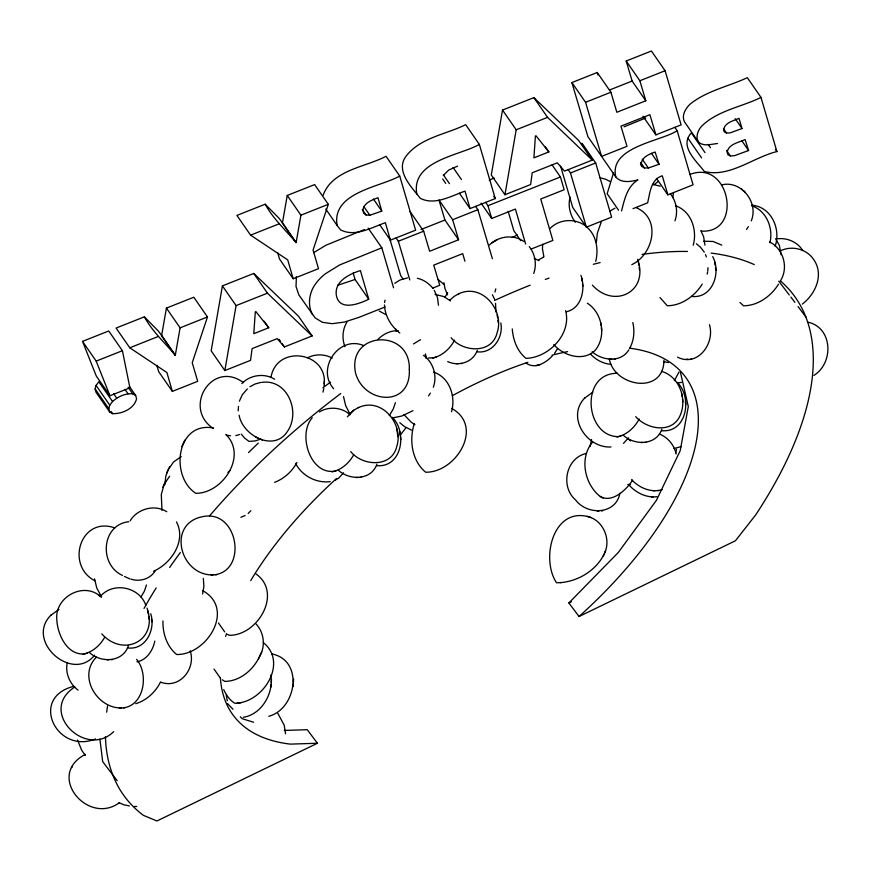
<?xml version="1.0" encoding="UTF-8"?>
<svg xmlns="http://www.w3.org/2000/svg" width="872" height="872" viewBox="0 0 872 872"><rect width="100%" height="100%" fill="white"/><g stroke="black" fill="none" stroke-linecap="round" stroke-linejoin="round"><path stroke-width="1.31" d="M162.977 620.984C162.563 633.246 166.89 646.599 176.656 654.501C206.828 655.21 235.713 608.939 202.74 590.693M147.008 608.078C158.628 640.386 123.661 658.077 101.795 633.9M150.714 613.746C155.892 629.094 145.94 650.316 127.704 647.951M358.25 407.682C381.696 396.477 404.139 424.272 396.727 446.508C391.79 468.057 362.349 466.237 350.729 451.598M392.302 417.317C407.573 432.109 402.123 467.981 376.639 465.648M458.661 293.842C481.987 282.659 504.735 310.367 497.138 332.657C492.2 354.217 462.76 352.386 451.14 337.747M580.937 275.367C585.635 288.414 582.071 308.11 566.582 311.718M587.325 303.205C602.421 312.776 606.683 336.581 595.096 350.457C583.292 361.913 563.508 355.852 553.785 344.582M637.596 259.322C649.215 291.619 614.248 309.32 592.382 285.144M661.608 371.407C680.705 376.78 688.477 402.515 678.405 418.767C668.552 433.657 645.945 428.348 635.699 416.653M677.272 382.372C692.542 397.163 687.092 433.035 661.608 430.703M712.707 256.63C721.427 272.369 712.544 298.922 691.703 296.415M238.198 410.854L238.492 406.396M717.471 143.52C711.683 144.054 703.105 147.008 698.232 141.678L684.564 121.949C681.097 115.42 685.828 107.834 690.82 103.55C707.323 90.634 728.654 86.393 747.326 77.673L760.994 97.402L776.908 151.575C753.343 157.265 729.788 177.79 704.413 171.533C696.499 160.939 678.841 146.333 691.354 132.882L705.023 152.611M495.961 311.98L495.525 303.293M707.824 270.941L707.977 267.704M164.95 484.505L165.756 476.232L167.936 470.357M596.35 242.34L597.331 233.282L601.429 221.412M243.343 717.285C261.916 714.43 274.081 692.695 270.712 675.081M268.783 716.304C296.556 708.871 304.175 660.3 271.835 653.935M324.002 385.86C329.322 351.994 276.62 343.612 270.963 377.423M270.93 687.125L271.148 684.389M271.301 682.307L271.519 679.55M293.047 686.678L293.265 683.942M293.417 681.85L293.635 679.103M324.144 383.778L324.362 381.031M172.351 391.375L166.901 372.529L129.764 347.786L116.085 328.057L144.349 316.852C152.306 331.393 164.95 343.001 175.316 355.155L161.636 335.426L166.421 308.099L193.802 297.232L207.471 316.961L192.232 362.741L197.693 381.315L172.351 391.375L158.682 371.646L156.862 365.357M175.316 355.155L180.09 327.828L166.421 308.099M293.177 278.735L287.727 259.889L250.591 235.146L236.912 215.417L265.175 204.212C273.132 218.752 285.776 230.361 296.142 242.514L282.463 222.785L287.248 195.459L314.628 184.591L328.297 204.321L313.059 250.101L318.52 268.674L293.177 278.735L279.509 259.006L277.688 252.727M296.142 242.514L300.916 215.188L287.248 195.459M296.404 276.686L296.022 286.463L298.845 294.867L315.119 317.877L322.378 322.302L332.199 323.686L344.375 322.062L358.675 317.463L385.13 306.966M663.963 360.223C663.712 395.408 614.237 386.645 609.288 358.926M590.05 446.551L591.554 439.564M542.733 244.225L542.428 248.64L543.823 256.379M672.781 197.595L673.489 193.159M769.943 242.798C773.464 228.257 766.608 210.795 751.762 205.781M570.125 197.148C567.694 205.825 570.135 215.09 575.302 222.284M222.415 285.885L211.177 350.817L224.845 370.546L250.537 360.365L252.095 348.615L277.198 338.652L284.403 346.925L312.132 335.927L298.464 316.198L253.763 273.448L222.415 285.885L236.083 305.614L224.845 370.546M202.62 594.017L203.885 586.344L203.318 578.365M502.523 110.068L491.285 175L504.953 194.729L530.645 184.537L532.203 172.787L557.306 162.835L564.511 171.108L592.252 160.11L578.572 140.381L533.882 97.631L502.523 110.068L516.191 129.797L504.953 194.729M451.554 411.715C455.893 396.586 449.658 377.543 433.798 372.191M595.718 261.415C598.748 249.37 596.481 234.786 586.289 226.698M693.196 245.261C697.535 230.121 691.3 211.089 675.44 205.738M707.17 274.102L707.606 271.999M154.813 641.04C152.927 650.327 146.888 660.039 136.915 661.87M384.519 302.54L385.053 300.153M67.275 662.557C65.019 672.879 69.64 683.921 78.055 690.166M322.967 392.128L323.785 388.607M604.688 552.892C610.88 539.67 603.686 521.739 589.679 517.107M675.637 452.732L676.563 449.309M775.11 246.329C781.159 229.249 771.415 206.773 751.904 205.203M146.474 585.003L144.36 591.216L140.97 596.993M395.398 402.701L393.294 408.913L389.315 415.661M494.947 292.033L495.808 288.85M109.676 411.987L96.007 392.258L95.103 388.934L96.084 385.424L98.852 381.794L112.532 401.523L109.763 405.153L108.771 408.663L109.676 411.987L112.63 413.666C122.178 413.949 134.103 408.794 136.588 398.809L135.672 395.507L129.59 386.743M164.089 484.56L161.298 494.533L161.974 510.447M213.575 428.021C176.111 420.98 169.833 476.755 195.851 493.334C222.72 493.367 247.768 455.707 225.783 434.409M621.572 210.926C624.407 199.568 627.219 186.488 637.912 179.926C630.783 181.649 621.213 183.403 615.85 177.005L602.171 157.276M433.319 387.266C437.461 375.985 433.362 362.229 423.432 355.34M533.719 273.416C536.934 264.521 535.223 253.992 529.26 246.645M674.961 220.801C678.176 211.918 676.465 201.388 670.503 194.042M751.283 220.845C758.814 202.675 741.462 180.177 721.842 184.831M260.085 655.461C265.644 645.585 263.856 632.233 256.106 624.014M414.32 423.552C408.99 439.935 411.813 460.721 425.591 472.199C455.762 472.907 484.647 426.637 451.674 408.39M85.391 754.378C45.398 774.837 87.592 825.719 119.126 802.883M619.894 493.269C615.915 514.829 587.161 515.548 575.574 499.918C560.064 486.707 565.95 457.876 586.322 453.418M323.098 195.328C332.254 169.768 365.542 167.25 386.034 156.273L399.714 176.002L415.617 230.164L390.394 240.171L379.767 224.823M613.616 172.514L607.163 193.748L618.564 210.196M679.092 371.941L674.285 380.715M239.375 401.175L242.34 394.678L247.354 388.934M591.107 517.608C553.949 504.419 540.084 557.884 556.5 582.769C575.836 582.769 595.554 571.552 604.176 554.069M603.271 556.194L605.582 550.788M128.435 645.476C123.29 662.448 100.781 663.363 89.26 652.387M376.878 464.231C371.243 480.516 349.367 480.614 338.194 470.084M477.278 350.381C473.169 362.262 458.65 366.796 447.707 361.575M629.824 348.037C634.064 340.309 634.783 331.033 632.821 322.52M661.837 429.286C656.213 445.57 634.336 445.668 623.164 435.128M168.307 469.594L173.474 462.051L181.245 456.59M164.459 483.786L169.626 476.254M184.799 440.207L181.779 446.638M166.607 473.213L169.615 466.793M162.759 487.415L165.767 480.984M222.393 679.833L224.758 681.381C240.28 681.403 253.916 669.238 260.009 655.635M258.341 659.167L261.785 651.842M346.925 322.128C342.423 329.431 341.868 338.728 344.941 346.664M445.058 297.156L447.641 292.687M780.342 280.98C788.833 268.031 783.568 248.749 769.638 241.969M160.426 682.177C155.467 692.161 146.463 700.478 135.705 703.715M296.905 462.454C292.196 471.447 284.098 478.695 274.615 482.336M104.749 637.181C100.498 644.8 93.435 651.384 84.922 653.76M353.683 454.879C349.432 462.498 342.369 469.082 333.856 471.458M454.628 340.069C450.399 348.124 443.14 355.122 434.256 357.607M557.535 348.658L554.538 353.389M639.187 418.974C634.969 427.018 627.698 434.027 618.815 436.512M405.742 428.119L400.019 435.368M71.689 767.654L72.147 766.913M632.56 480.221C626.27 490.14 610.4 504.997 598.552 495.143C584.207 482.456 579.499 457.179 592.644 442.071M428.566 395.91L430.387 393.076M746.53 229.489L748.35 226.655M702.243 284.119C694.81 295.99 681.675 305.745 667.244 305.734L659.995 297.57M778.554 284.163C771.131 296.033 757.997 305.778 743.554 305.778L740.012 302.508M130.157 520.769C137.482 508.736 154.758 503.983 166.803 511.744M443.325 175.468L448.709 170.051L457.593 166.116M312.252 417.775C297.188 434.463 310.606 476.613 335.982 470.891M51.023 615.076C24.612 641.018 72.594 683.212 94.623 655.112M347.361 416.805L353.727 410.243L358.774 407.398M343.557 472.809L338.532 478.281L335.24 480.134M584.916 397.828C565.95 416.903 586.78 448.415 610.989 446.965M628.527 437.864L623.502 443.336M155.292 570.713C150.42 578.932 139.967 582.093 131.073 579.161M96.509 657.117C77.434 675.702 96.901 708.413 121.154 707.933M628.865 349.759C621.115 362.948 602.312 360.823 592.121 351.776M248.182 513.466L250.82 510.741M113.72 731.608C85.718 759.272 37.125 711.094 74.872 686.962M780.604 281.078A418.08 193.224 -36.9 0 1 755.544 515.101L735.423 540.771L579.041 616.515L568.882 602.966L618.379 552.39L656.354 500.452L680.204 450.704L688.313 406.526L680.433 372.268M227.963 472.428L229.914 470.531M248.52 452.568L258.308 443.107M813.925 375.407C833.97 362.959 832.76 327.796 808.224 322.248M552.292 355.95C545.959 362.719 534.961 369.586 526.121 363.112M802.36 304.077C815.342 294.191 824.084 275.051 814.067 260.129C807.243 249.065 792.07 245.13 780.549 250.798M377.99 339.415C383.233 333.954 390.558 330.477 398.199 330.673M100.89 595.979L100.433 596.383C113.098 581.33 139.716 586.976 145.809 605.353M450.235 299.826L449.778 300.23L454.138 296.393L459.173 293.548M50.565 615.479L58.958 609.375M349.367 414.08L353.716 410.254M584.458 398.232L592.851 392.128M241.827 383.549C250.122 374.916 264.423 372.78 274.615 379.255M489.443 244.999C498.315 236.116 513.477 234.056 523.843 241.49M112.532 401.523C117.993 396.673 125.252 393.163 132.697 393.795L135.672 395.507M550.199 228.344C559.148 219.21 574.234 218.087 584.665 225.292M322.945 387.778L330.466 382.121M653.837 184.788L658.36 181.398M631.797 264.652C653.433 254.439 661.488 218.807 636.582 207.852M313.724 252.618L325.921 245.239L364.442 229.543M249.959 386.765L255.038 384.007L260.663 382.47M512.213 237.489L517.423 234.971M394.711 283.302L400.161 279.956L407.606 277.863M492.015 242.819L494.74 241.141M494.893 241.032L497.411 239.495M412.968 410.668L401.785 416.042L392.989 417.83M609.648 211.297L615 208.168M307.598 357.825C315.119 353.749 324.744 353.978 332.21 358.109M538.722 259.834L543.768 256.989L543.256 257.273M319.403 411.922C328.788 406.134 341.966 407.191 350.053 414.789M568.882 602.966L571.323 601.789M284.272 730.442L307.249 729.701L317.408 743.249L156.905 820.988L143.379 815.331A418.08 193.224 -36.9 0 1 105.436 736.677M245.087 515.548L240.912 517.281M624.036 126.832L645.781 117.96M153.526 571.269C171.272 563.476 186.532 540.956 176.482 521.925M260.194 439.27L255.224 440.938L249.032 441.406L244.552 438.027L241.272 434.114M655.897 134.866L649.902 114.679L620.94 126.168L626.99 146.322L601.593 156.404L587.913 136.675L571.89 82.557L597.233 72.496L610.901 92.225L616.842 112.27L645.803 100.781L639.863 80.747L626.194 61.007L651.417 51.012L665.085 70.741L681.119 124.86L655.897 134.866L642.98 116.227M609.463 90.045L632.135 81.052L645.803 100.781M250.591 235.146L278.844 223.941M300.916 215.188L328.297 204.321M399.714 176.002C380.748 187.033 331.153 192.287 337.17 225.521L340.571 229.859C355.22 237.424 371.418 227.494 385.37 222.72L390.394 240.171M479.349 144.414C460.383 155.434 410.799 160.699 416.816 193.933L420.217 198.271C434.866 205.836 451.053 195.906 465.005 191.132L470.041 208.582L495.263 198.576L479.349 144.414L465.681 124.674C446.17 134.343 421.143 137.449 406.701 155.39C395.681 168.547 408.216 183.469 416.816 193.933M516.191 129.797L547.551 117.36L592.252 160.11M571.89 82.557L585.559 102.286L610.901 92.225M639.863 80.747L665.085 70.741M265.175 204.212L278.909 218.12L282.463 222.785M381.783 211.111L369.837 215.253L366.055 214.97L363.657 213.204L362.937 210.108C363.875 202.74 371.995 200.07 377.958 197.704L381.783 211.111L373.423 199.056M548.859 151.924L533.904 157.854L535.408 136.01L535.997 135.781L548.859 151.924L545.055 146.452M82.513 341.377L108.728 330.978L122.407 350.708L129.917 387.833L109.948 395.757L96.28 376.028L82.513 341.377L96.182 361.106L109.948 395.757M489.29 180.024L494.293 178.041M420.991 229.51L444.916 220.027L458.585 239.756L429.623 251.245L423.683 231.2L410.014 211.471M96.182 361.106L122.407 350.708M129.764 347.786L158.017 336.581M180.09 327.828L207.471 316.961M236.083 305.614L267.442 293.177L312.132 335.927M393.566 287.782L381.827 247.812L339.59 264.968L325.191 273.906A31.981 17.963 -34.7 0 0 312.187 289.635C308.797 297.472 308.252 306.977 312.525 314.596M396.073 237.969L398.351 241.25L423.683 231.2M444.916 220.027L438.976 199.982L452.644 219.711L477.878 209.705L492.375 258.679M485.693 202.413L487.971 205.705L560.434 176.962L564.162 189.736L540.749 199.023L552.87 240.432L531.157 249.054M568.195 169.691L570.473 172.983L595.696 162.977L611.61 217.139L586.387 227.145L572.719 207.416L560.598 166.149M656.453 178.389L667.843 194.838L693.066 184.831L677.152 130.669C661.946 141.177 608.503 146.67 615.85 177.005M760.994 97.402C741.44 107.136 717.264 110.472 701.295 126.516C698.014 130.593 695.409 136.719 698.232 141.678M144.349 316.852L158.083 330.761L161.636 335.426M481.061 203.132L491.699 218.48L515.407 209.073L525.642 244.018M368.725 299.227L360.387 270.571C349.062 274.179 333.584 281.58 336.494 296.164C340.069 311.402 359.406 303.761 368.725 299.227L355.057 279.498L337.529 285.34M742.028 128.544L729.908 132.925L726.518 132.969L724.316 131.934L723.629 129.939C724.534 122.538 733.352 120.968 738.976 118.33L742.028 128.544L735.194 118.679M641.966 166.519L641.214 163.947C641.836 156.884 649.422 154.148 655.123 152.011L659.036 164.296L648.354 167.991L644.441 167.936L641.966 166.519L640.451 164.328M268.74 327.752L253.796 333.682L255.3 311.827L255.878 311.598L268.74 327.752L264.183 321.168M748.601 150.529L734.388 155.707L730.376 155.925L727.902 154.736L727.139 152.208C728.6 143.913 738.857 142.572 745.113 139.553L748.601 150.529L741.767 140.665M432.523 288.174L439.771 285.297L433.722 265.132L462.683 253.643L464.929 261.219M633.018 208.648L647.634 202.849C649.967 193.05 650.708 179.36 662.273 175.784L667.843 194.838M95.484 738.944C56.865 754.76 28.645 697.589 73.837 686.308M681.424 446.529L674.034 448.524M235.854 435.597L239.495 434.561M223.723 689.621C226.12 694.929 229.63 700.085 234.666 703.203C262.57 703.606 288.687 662.949 263.333 642.62M428.37 357.989L433.711 357.749M535.844 365.717L539.833 364.67M332.003 471.937L333.311 471.589M617.398 373.292C579.586 373.02 584.938 436.61 618.281 436.643M99.953 596.077C83.123 581.591 55.023 597.287 56.767 618.967C57.236 633.791 66.893 655.515 84.377 653.891M689.861 174.476C729.766 158.769 743.543 233.489 701.448 231.135M677.544 357.171C697.807 367.385 715.138 343.35 709.459 324.733M211.144 574.975C248.139 574.801 239.451 509.902 203.568 516.475C166.16 522.786 179.676 575.793 212.975 574.91M631.601 479.6C639.1 487.895 651.275 493.116 662.317 489.584M119.333 707.999C143.608 709.187 149.712 675.004 136.621 659.352M432.403 358.087L436.392 357.04M616.973 436.992L620.951 435.946M83.069 654.24L87.047 653.193M128.773 521.685C101.305 524.846 98.721 564.642 122.451 575.411M677.958 382.884L681.457 382.372M236.977 703.279L240.955 702.701M330.237 481.617C316.525 483.502 301.821 475.763 295.619 463.435M261.796 382.394C287.607 378.579 300.916 412.238 287.455 431.389C274.124 452.415 242.634 435.542 239.113 415.268M777.759 238.743C787.416 237.664 797.618 242.144 802.741 250.515M628.407 484.287C635.339 492.462 646.032 498.076 656.921 496.702M456.394 363.689L458.214 363.624M609.909 359.231L611.741 359.166M686.231 359.275L688.052 359.21M640.953 442.584L642.773 442.518M355.983 477.54L357.814 477.464M653.226 490.751L655.057 490.674M651.471 496.909L653.302 496.844M597.2 511.068L599.031 511.003M107.049 659.842L108.88 659.766M460.732 363.515L461.844 363.471M614.248 359.068L615.36 359.024M690.569 359.101L691.681 359.068M645.291 442.42L646.403 442.377M360.321 477.365L361.433 477.322M657.575 490.576L658.687 490.533M601.538 510.894L602.65 510.861M215.482 574.801L216.594 574.768M111.387 659.668L112.499 659.624M123.671 707.824L124.783 707.781M317.408 743.249L290.376 744.121A282.419 130.528 -36.9 0 1 220.42 677.915M134.212 806.524L136.686 806.447M627.851 484.668L630.456 484.592M560.402 582.649L560.979 582.638M477.038 351.798C492.756 353.956 503.7 337.29 500.811 323M703.682 241.217L713.111 241.479L721.787 245.108M610.956 364.365C603.25 363.733 595.947 359.885 590.693 354.261M435.063 294.442L443.695 296.524L450.453 300.938M129.372 805.913L123.726 804.758L119.072 802.676M226.448 435.139L230.59 435.815M160.71 682.177C179.73 689.349 196.2 668.595 190.183 650.784M652.986 184.406L660.159 186.172M663.821 361.684L668.442 362.599M599.903 177.79L605.451 179.152L610.324 181.594M417.361 278.299C423.639 279.585 428.98 283.52 433.003 288.403M253.589 722.256L242.187 718.692L240.345 716.795M363.798 345.617C338.892 334.881 315.915 368.911 333.66 388.748M114.864 527.92C80.758 515.821 65.106 565.111 94.743 580.719M587.347 516.322L589.527 517.063M129.917 578.932L124.369 576.436M255.779 437.057L258.286 438.18M260.346 439.085L262.418 440.011M379.244 311.032L385.849 314.628M534.198 258.352L538.994 260.75M659.363 434.027C667.898 437.297 674.263 445.145 676.138 454.029M411.595 430.19L404.357 426.473L399.79 422.713M600.241 496.55L603.043 498.086M414.963 424.74L411.072 422.059L403.867 414.516M227.559 634.336L229.194 635.307C257.643 635.71 282.942 593.156 255.997 573.918M444.088 284.566L438.158 279.476M399.834 333.028C391.147 326.379 384.901 316.046 384.498 304.96M741.396 188.919L742.454 189.802M743.347 190.543L744.982 191.916M696.39 243.746L700.543 247.256L704.282 252.139M628.036 438.769L630.587 440.938M243.506 382.666C212.256 359.286 182.074 407.9 213.389 428.523M98.612 594.933L101.119 597.08M227.461 703.562L232.988 709.241M224.725 631.917L218.458 623.011M220.289 677.991L214.022 669.086M85.314 755.392L81.63 750.149L77.564 740.056M775.6 238.677L779.394 245.479L781.05 254.733M778.783 281.176L789.258 294.943M790.871 297.069L794.904 302.366M117.153 780.647L102.689 761.627L99.888 739.053M277.83 713.361L284.207 725.21L285.547 733.799M798.054 306.552L805.87 316.983M775.393 149.385L776.908 151.575M723.477 128.587L726.518 132.969M726.583 150.442L730.376 155.925M708.129 144.425L710.408 147.717M687.91 138.157L701.579 157.887M674.874 127.377L677.152 130.669M651.438 153.33L659.036 164.296M642.272 159.227L648.354 167.991M640.648 162.454L644.441 167.936M595.696 162.977L582.027 143.248L582.79 145.82M533.882 97.631L547.551 117.36M552.074 164.906L560.434 176.962M493.748 196.385L495.263 198.576M520.693 240.628L513.859 230.764L508.18 211.351M453.069 167.468L461.419 179.523M475.589 206.424L477.878 209.705M459.402 193.235L470.041 208.582M443.401 174.901L449.472 183.665M442.66 179L445.701 183.382M363.755 206.49L369.837 215.253M362.262 209.487L366.055 214.97M368.148 228.083L381.827 247.812M402.984 278.931L400.706 275.639L389.631 238.274M325.779 209.073L337.17 225.521M282.234 222.872L295.902 242.601M253.763 273.448L267.442 293.177M279.084 339.252L280.61 341.443M282.125 343.633L284.403 346.925M161.407 335.513L175.076 355.242M128.13 387.223L132.697 393.795M124.979 389.381L128.02 393.773M113.687 393.795L116.728 398.177M96.084 385.424L109.763 405.153M111.115 411.475L112.63 413.666M95.103 388.934L108.771 408.663M101.544 596.884L96.727 587.902L94.568 578.855M700.794 230.557L703.617 236.704L704.936 245.174M492.408 294.736L494.588 299.292M349.356 412.87L345.661 405.6L343.503 396.553M434.245 290.343L437.472 297.461L438.474 305.222M447.543 294.801L444.971 288.567L443.913 282.713M705.47 254.591L706.385 256.88M626.194 61.007L632.135 81.052M597.233 72.496L597.974 75.003M585.559 102.286L601.593 156.404M452.644 219.711L458.585 239.756M398.351 241.25L409.796 279.912M570.473 172.983L586.387 227.145M487.971 205.705L491.699 218.48M353.16 272.98L355.057 279.498M565.601 310.639C571.825 333.878 548.793 357.793 526.001 358.348C517.205 351.383 513.074 339.84 512.278 328.951M226.262 695.017L227.254 700.761M395.899 329.169L396.248 331.338M715.476 267.617L715.847 270.276M685.37 401.905L685.752 404.564M682.471 399.093L682.852 401.752M639.154 267.584L639.525 270.233M601.353 327.818L601.724 330.466M582.496 283.629L582.878 286.288M497.912 320.188L498.283 322.847M400.401 436.85L400.782 439.51M397.883 436.698L396.749 428.632M151.466 619.153L151.848 621.812M148.578 616.341L148.949 619M714.724 262.21L715.138 265.175M681.719 393.686L682.144 396.64M638.402 262.178L638.816 265.132M600.601 322.411L601.015 325.365M581.744 278.223L582.169 281.176M497.16 314.781L497.574 317.735M425.798 356.921L425.383 353.967L425.983 358.294M399.649 431.444L400.063 434.398M147.826 610.934L148.24 613.888M106.678 712.195A418.08 193.224 -36.9 0 1 107.55 706.026M144.022 608.438A418.08 193.224 -36.9 0 1 156.186 587.913M169.626 567.519A418.08 193.224 -36.9 0 1 180.351 552.543M209.476 516.006A418.08 193.224 -36.9 0 1 340.767 393.501M413.502 343.928A418.08 193.224 -36.9 0 1 420.522 339.699M494.457 300.513A418.08 193.224 -36.9 0 1 530.198 285.188M545.316 279.432A418.08 193.224 -36.9 0 1 549.066 278.081M593.32 264.303A418.08 193.224 -36.9 0 1 600.121 262.57M642.086 254.406A418.08 193.224 -36.9 0 1 687.485 251.463M711.138 253.087A418.08 193.224 -36.9 0 1 754.28 264.576M629.791 348.211A282.419 130.528 -36.9 0 1 579.041 616.515M225.685 636.397A282.419 130.528 -36.9 0 1 226.524 633.573M250.711 580.632A282.419 130.528 -36.9 0 1 336.592 478.434M452.317 395.692A282.419 130.528 -36.9 0 1 527.898 362.294M552.052 355.166A282.419 130.528 -36.9 0 1 567.596 351.623M409.317 369.51C411.094 408.151 363.559 403.91 355.503 372.791C347.056 330.957 410.767 327.948 409.317 369.51"/></g></svg>
